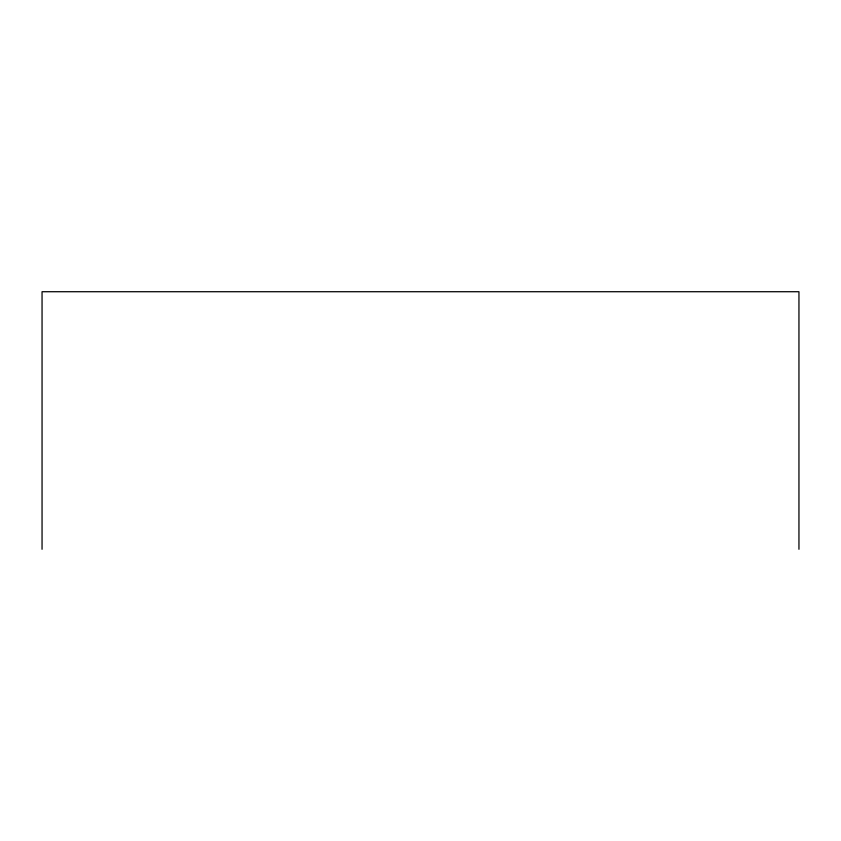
<?xml version="1.0" encoding="UTF-8"?>
<svg xmlns="http://www.w3.org/2000/svg" width="841" height="841" viewBox="0 0 841 841"><rect width="100%" height="100%" fill="white"/><g stroke="black" fill="none" stroke-linecap="round" stroke-linejoin="round"><path stroke-width="1.26" d="M798.95 549.278L798.95 291.722L42.05 291.722L42.05 549.278"/></g></svg>
